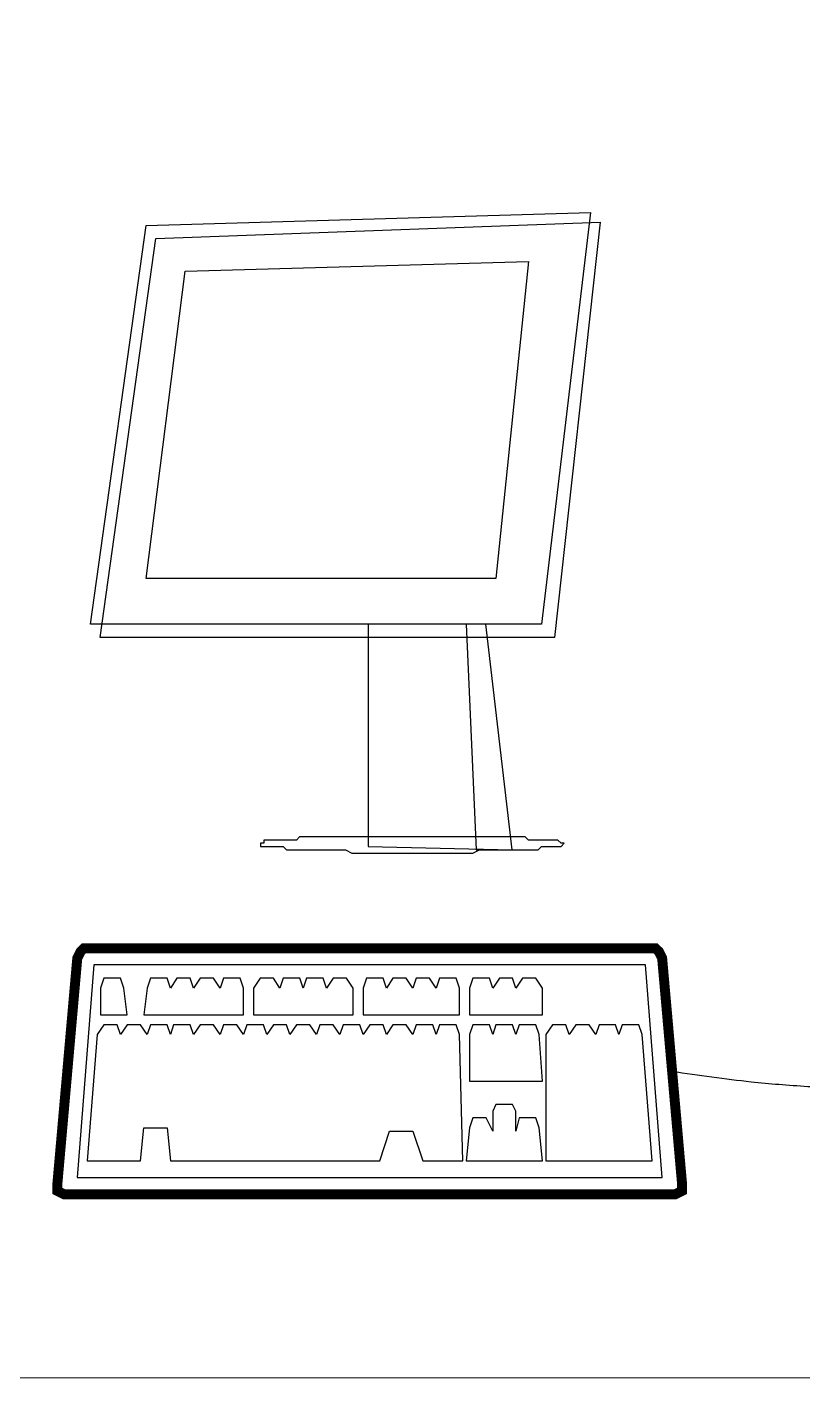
# Paper-space layout 'Sample Network Drawing - A1 Sheet' of a CAD drawing. Extents: x 49 to 806, y 22 to 564.
# Drawn here: x 425.14 to 448.6, y 305.87 to 346.7 of the extents above; entities that cross this region are included whole.
import ezdxf

# ---------------------------------------------------------------- set-up
doc = ezdxf.new("R2010")
doc.units = 0
for name, color, linetype, lineweight in [('G-ANNO-SYMB-EXST', 252, 'Continuous', 13), ('N-EQPM', 4, 'Continuous', 25), ('N-EQPM-EXST', 252, 'Continuous', 25)]:
    doc.layers.add(name, color=color, linetype=linetype, lineweight=lineweight)

psp = doc.layouts.new('Sample Network Drawing - A1 Sheet')

# ---------------------------------------------------------------- linework, layer by layer
at = {"layer": 'G-ANNO-SYMB-EXST', "ltscale": 10}
psp.add_lwpolyline([(321.726, 366.232), (472.061, 366.232), (472.061, 305.873), (321.726, 305.873)], close=True, dxfattribs=at)
at = {"layer": 'N-EQPM', "lineweight": 0}
psp.add_lwpolyline([(428.743, 330.034), (429.928, 339.319), (440.301, 339.616), (439.313, 330.034), (428.743, 330.034), (428.743, 330.034)], dxfattribs=at)
at = {"layer": 'N-EQPM-EXST', "lineweight": 30}
for points in [[(427.064, 328.651), (428.743, 340.702), (442.178, 341.098), (440.696, 328.651), (427.064, 328.651), (427.064, 328.651)], [(427.064, 328.651), (428.743, 340.702), (442.178, 341.098), (440.696, 328.651), (427.064, 328.651)], [(427.36, 328.255), (429.039, 340.307), (442.474, 340.801), (441.091, 328.255), (427.36, 328.255), (427.36, 328.255)], [(427.36, 328.255), (429.039, 340.307), (442.474, 340.801), (441.091, 328.255), (427.36, 328.255)], [(428.743, 330.034), (429.928, 339.319), (440.301, 339.616), (439.313, 330.034), (428.743, 330.034)], [(435.46, 328.651), (435.46, 321.933), (439.807, 321.834), (439.017, 328.651), (435.46, 328.651), (435.46, 328.651)], [(435.46, 328.651), (435.46, 321.933), (439.807, 321.834), (439.017, 328.651), (435.46, 328.651)], [(438.72, 321.834), (439.807, 321.834), (439.017, 328.651), (438.424, 328.651), (438.72, 321.834), (438.72, 321.834)], [(438.72, 321.834), (439.807, 321.834), (439.017, 328.651), (438.424, 328.651), (438.72, 321.834)], [(441.387, 322.032), (441.387, 322.032), (441.387, 322.032), (441.289, 322.032), (441.289, 322.032), (441.19, 322.131), (441.19, 322.131), (441.091, 322.131), (440.992, 322.131), (440.893, 322.131), (440.795, 322.131), (440.696, 322.131), (440.597, 322.131), (440.498, 322.131), (440.301, 322.131), (440.202, 322.23), (440.004, 322.23), (439.906, 322.23), (439.708, 322.23), (439.51, 322.23), (439.313, 322.23), (439.214, 322.23), (439.017, 322.23), (438.819, 322.23), (438.621, 322.23), (438.325, 322.23), (438.127, 322.23), (437.93, 322.23), (437.732, 322.23), (437.436, 322.23), (437.238, 322.23), (437.041, 322.23), (436.744, 322.23), (436.547, 322.23), (436.349, 322.23), (436.053, 322.23), (435.855, 322.23), (435.658, 322.23), (435.46, 322.23), (435.164, 322.23), (434.966, 322.23), (434.769, 322.23), (434.571, 322.23), (434.374, 322.23), (434.176, 322.23), (434.077, 322.23), (433.88, 322.23), (433.682, 322.23), (433.583, 322.23), (433.386, 322.23), (433.287, 322.131), (433.089, 322.131), (432.991, 322.131), (432.892, 322.131), (432.694, 322.131), (432.596, 322.131), (432.596, 322.131), (432.497, 322.131), (432.398, 322.131), (432.299, 322.131), (432.299, 322.032), (432.2, 322.032), (432.2, 322.032), (432.2, 322.032), (432.2, 322.032), (432.2, 322.032), (432.2, 322.032), (432.2, 321.933), (432.299, 321.933), (432.299, 321.933), (432.398, 321.933), (432.497, 321.933), (432.596, 321.933), (432.596, 321.933), (432.694, 321.933), (432.892, 321.933), (432.991, 321.834), (433.089, 321.834), (433.188, 321.834), (433.386, 321.834), (433.583, 321.834), (433.682, 321.834), (433.88, 321.834), (434.077, 321.834), (434.176, 321.834), (434.374, 321.834), (434.571, 321.834), (434.769, 321.834), (434.966, 321.736), (435.164, 321.736), (435.46, 321.736), (435.658, 321.736), (435.855, 321.736), (436.053, 321.736), (436.349, 321.736), (436.547, 321.736), (436.744, 321.736), (437.041, 321.736), (437.238, 321.736), (437.436, 321.736), (437.732, 321.736), (437.93, 321.736), (438.127, 321.736), (438.325, 321.736), (438.621, 321.736), (438.819, 321.834), (439.017, 321.834), (439.214, 321.834), (439.313, 321.834), (439.51, 321.834), (439.708, 321.834), (439.906, 321.834), (440.004, 321.834), (440.202, 321.834), (440.301, 321.834), (440.498, 321.834), (440.597, 321.834), (440.696, 321.933), (440.795, 321.933), (440.893, 321.933), (440.992, 321.933), (441.091, 321.933), (441.19, 321.933), (441.19, 321.933), (441.289, 321.933), (441.289, 321.933), (441.387, 322.032), (441.387, 322.032), (441.387, 322.032), (441.387, 322.032)], [(441.387, 322.032), (441.387, 322.032), (441.387, 322.032), (441.289, 322.032), (441.289, 322.032), (441.19, 322.131), (441.19, 322.131), (441.091, 322.131), (440.992, 322.131), (440.893, 322.131), (440.795, 322.131), (440.696, 322.131), (440.597, 322.131), (440.498, 322.131), (440.301, 322.131), (440.202, 322.23), (440.004, 322.23), (439.906, 322.23), (439.708, 322.23), (439.51, 322.23), (439.313, 322.23), (439.214, 322.23), (439.017, 322.23), (438.819, 322.23), (438.621, 322.23), (438.325, 322.23), (438.127, 322.23), (437.93, 322.23), (437.732, 322.23), (437.436, 322.23), (437.238, 322.23), (437.041, 322.23), (436.744, 322.23), (436.547, 322.23), (436.349, 322.23), (436.053, 322.23), (435.855, 322.23), (435.658, 322.23), (435.46, 322.23), (435.164, 322.23), (434.966, 322.23), (434.769, 322.23), (434.571, 322.23), (434.374, 322.23), (434.176, 322.23), (434.077, 322.23), (433.88, 322.23), (433.682, 322.23), (433.583, 322.23), (433.386, 322.23), (433.287, 322.131), (433.089, 322.131), (432.991, 322.131), (432.892, 322.131), (432.694, 322.131), (432.596, 322.131), (432.596, 322.131), (432.497, 322.131), (432.398, 322.131), (432.299, 322.131), (432.299, 322.032), (432.2, 322.032), (432.2, 322.032), (432.2, 322.032), (432.2, 322.032), (432.2, 322.032), (432.2, 322.032), (432.2, 321.933), (432.299, 321.933), (432.299, 321.933), (432.398, 321.933), (432.497, 321.933), (432.596, 321.933), (432.596, 321.933), (432.694, 321.933), (432.892, 321.933), (432.991, 321.834), (433.089, 321.834), (433.188, 321.834), (433.386, 321.834), (433.583, 321.834), (433.682, 321.834), (433.88, 321.834), (434.077, 321.834), (434.176, 321.834), (434.374, 321.834), (434.571, 321.834), (434.769, 321.834), (434.966, 321.736), (435.164, 321.736), (435.46, 321.736), (435.658, 321.736), (435.855, 321.736), (436.053, 321.736), (436.349, 321.736), (436.547, 321.736), (436.744, 321.736), (437.041, 321.736), (437.238, 321.736), (437.436, 321.736), (437.732, 321.736), (437.93, 321.736), (438.127, 321.736), (438.325, 321.736), (438.621, 321.736), (438.819, 321.834), (439.017, 321.834), (439.214, 321.834), (439.313, 321.834), (439.51, 321.834), (439.708, 321.834), (439.906, 321.834), (440.004, 321.834), (440.202, 321.834), (440.301, 321.834), (440.498, 321.834), (440.597, 321.834), (440.696, 321.933), (440.795, 321.933), (440.893, 321.933), (440.992, 321.933), (441.091, 321.933), (441.19, 321.933), (441.19, 321.933), (441.289, 321.933), (441.289, 321.933), (441.387, 322.032), (441.387, 322.032), (441.387, 322.032)]]:
    psp.add_lwpolyline(points, dxfattribs=at)
at = {"layer": 'N-EQPM-EXST', "ltscale": 3, "const_width": 0.301}
psp.add_lwpolyline([(444.144, 318.861), (426.865, 318.861), (426.765, 318.761), (426.664, 318.56), (426.061, 311.729), (426.061, 311.528), (426.262, 311.427), (444.747, 311.427), (444.948, 311.528), (444.948, 311.729), (444.345, 318.56), (444.245, 318.761), (444.144, 318.861), (444.144, 318.861)], dxfattribs=at)
at = {"layer": 'N-EQPM-EXST', "ltscale": 3}
for points in [[(426.664, 311.93), (444.345, 311.93), (443.843, 318.359), (427.166, 318.359), (426.664, 311.93), (426.664, 311.93)], [(428.171, 316.852), (428.071, 317.656), (428.071, 317.656), (427.97, 317.957), (427.468, 317.957), (427.367, 317.656), (427.367, 316.852), (428.171, 316.852), (428.171, 316.852)], [(430.984, 317.656), (430.783, 317.957), (430.381, 317.957), (430.18, 317.656), (430.08, 317.957), (429.678, 317.957), (429.477, 317.656), (429.377, 317.957), (428.874, 317.957), (428.774, 317.656), (428.673, 316.852), (431.687, 316.852), (431.687, 317.656), (431.587, 317.957), (431.084, 317.957), (430.984, 317.656), (430.984, 317.656)], [(434.199, 317.656), (434.098, 317.957), (433.596, 317.957), (433.495, 317.656), (433.395, 317.957), (432.893, 317.957), (432.792, 317.656), (432.591, 317.957), (432.189, 317.957), (431.989, 317.656), (431.989, 316.852), (435.002, 316.852), (435.002, 317.656), (434.801, 317.957), (434.4, 317.957), (434.199, 317.656), (434.199, 317.656)], [(437.514, 317.656), (437.313, 317.957), (436.911, 317.957), (436.811, 317.656), (436.61, 317.957), (436.208, 317.957), (436.007, 317.656), (435.907, 317.957), (435.404, 317.957), (435.304, 317.656), (435.304, 316.852), (438.217, 316.852), (438.217, 317.656), (438.117, 317.957), (437.614, 317.957), (437.514, 317.656), (437.514, 317.656)], [(440.729, 317.656), (440.528, 317.957), (440.126, 317.957), (439.925, 317.656), (439.825, 317.957), (439.423, 317.957), (439.222, 317.656), (439.121, 317.957), (438.619, 317.957), (438.519, 317.656), (438.519, 316.852), (440.729, 316.852), (440.729, 317.656), (440.729, 317.656)], [(427.267, 316.249), (426.965, 312.432), (428.573, 312.432), (428.673, 313.436), (429.377, 313.436), (429.477, 312.432), (435.806, 312.432), (436.107, 313.336), (436.811, 313.336), (437.112, 312.432), (438.318, 312.432), (438.217, 316.249), (438.117, 316.551), (437.614, 316.551), (437.514, 316.249), (437.413, 316.551), (436.911, 316.551), (436.811, 316.249), (436.61, 316.551), (436.208, 316.551), (436.007, 316.249), (435.907, 316.551), (435.505, 316.551), (435.304, 316.249), (435.203, 316.551), (434.701, 316.551), (434.601, 316.249), (434.4, 316.551), (433.998, 316.551), (433.897, 316.249), (433.696, 316.551), (433.295, 316.551), (433.094, 316.249), (432.993, 316.551), (432.591, 316.551), (432.39, 316.249), (432.29, 316.551), (431.788, 316.551), (431.687, 316.249), (431.486, 316.551), (431.084, 316.551), (430.984, 316.249), (430.783, 316.551), (430.381, 316.551), (430.18, 316.249), (430.08, 316.551), (429.577, 316.551), (429.477, 316.249), (429.377, 316.551), (428.874, 316.551), (428.774, 316.249), (428.573, 316.551), (428.171, 316.551), (427.97, 316.249), (427.87, 316.551), (427.468, 316.551), (427.267, 316.249), (427.267, 316.249)], [(440.628, 316.249), (440.528, 316.551), (440.025, 316.551), (439.925, 316.249), (439.825, 316.551), (439.322, 316.551), (439.222, 316.249), (439.121, 316.551), (438.619, 316.551), (438.519, 316.249), (438.519, 314.843), (440.729, 314.843), (440.628, 316.249), (440.628, 316.249)], [(443.039, 316.249), (442.939, 316.551), (442.437, 316.551), (442.336, 316.249), (442.135, 316.551), (441.733, 316.551), (441.532, 316.249), (441.432, 316.551), (441.03, 316.551), (440.829, 316.249), (440.829, 312.432), (444.044, 312.432), (443.743, 316.249), (443.642, 316.551), (443.14, 316.551), (443.039, 316.249), (443.039, 316.249)], [(440.628, 313.436), (440.528, 313.738), (440.025, 313.738), (439.925, 313.336), (439.925, 313.939), (439.825, 314.14), (439.322, 314.14), (439.222, 313.939), (439.222, 313.336), (439.021, 313.738), (438.619, 313.738), (438.519, 313.436), (438.418, 312.432), (440.729, 312.432), (440.628, 313.436), (440.628, 313.436)]]:
    psp.add_lwpolyline(points, dxfattribs=at)
at = {"layer": 'N-EQPM-EXST'}
psp.add_spline([(444.647, 315.144), (447.037, 314.826), (448.748, 314.687), (449.858, 314.41), (450.262, 313.815)], degree=3, dxfattribs=at)

doc.saveas('drawing.dxf')
